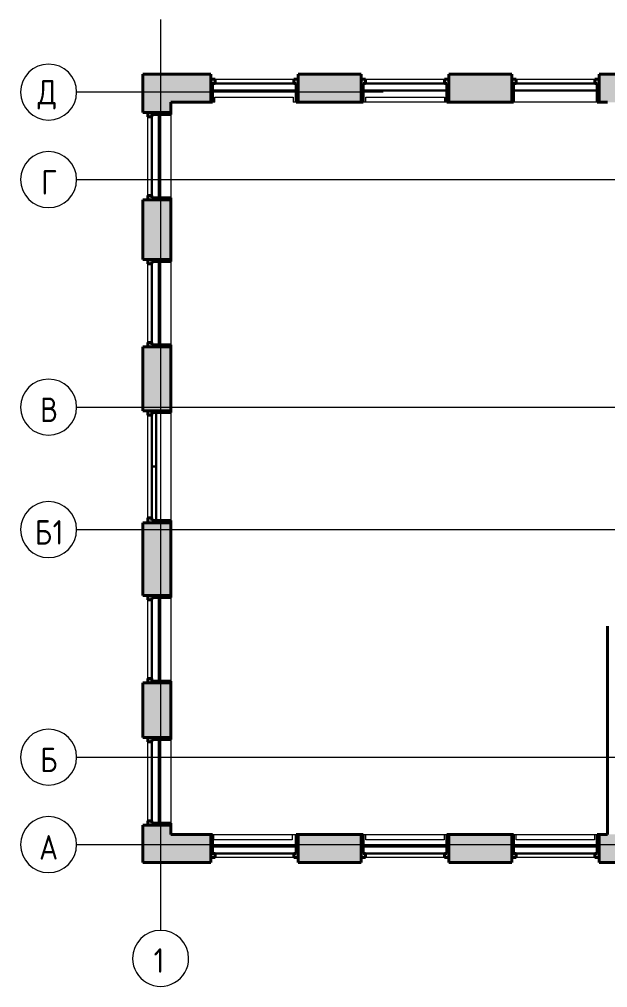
# Model space of a CAD drawing. Header units: millimetres. Extents: x -4092 to 455810, y -7500 to 28668.
# Drawn here: x 113759 to 130565, y -3300 to 24363 of the extents above; entities that cross this region are included whole.
import ezdxf

# ---------------------------------------------------------------- set-up
doc = ezdxf.new("R2010")
doc.units = ezdxf.units.MM
doc.linetypes.add('ADSK_Линия сетки', pattern=[21, 12, -3, 3, -3])
for name, color, linetype, lineweight in [('Каркас_Импост', 7, 'Continuous', 30), ('Окна', 7, 'Continuous', 18), ('Оси', 7, 'Continuous', 9), ('Стены', 7, 'Continuous', 18), ('Стены разрез', 7, 'Continuous', 40)]:
    doc.layers.add(name, color=color, linetype=linetype, lineweight=lineweight)
doc.styles.add('GOST Common_1', font='GOST Common.ttf', dxfattribs={"width": 0.9, "height": 700})

# ---------------------------------------------------------------- blocks, each defined once
blk = doc.blocks.new('ИРНИТУ-Окно-ГОСТ23166-99_6_3_Створки - 2350 x 2350-686471-02_Б_На лист')
at = {"layer": 'Каркас_Импост'}
for p, q in [((-1233.1, 210), (1156.9, 210)), ((-1233.1, 210), (-1233.1, 10)), ((-1233.1, 210), (-1198.1, 210)), ((-1233.1, 10), (1156.9, 10)), ((-1233.1, 10), (-1198.1, 10)), ((1156.9, 210), (1121.9, 210)), ((1156.9, 10), (1121.9, 10)), ((1156.9, 210), (1156.9, 10))]:
    blk.add_line(p, q, dxfattribs=at)
blk = doc.blocks.new('ИРНИТУ-Окно-ГОСТ23166-99_6_3_Створки - 2350 x 2350-686492-02_Б_На лист')
at = {"layer": 'Каркас_Импост'}
for p, q in [((-1233.1, -10), (1156.9, -10)), ((-1233.1, -210), (-1233.1, -10)), ((-1233.1, -10), (-1198.1, -10)), ((-1233.1, -210), (1156.9, -210)), ((-1233.1, -210), (-1198.1, -210)), ((1156.9, -10), (1121.9, -10)), ((1156.9, -210), (1121.9, -210)), ((1156.9, -210), (1156.9, -10))]:
    blk.add_line(p, q, dxfattribs=at)
blk = doc.blocks.new('ИРНИТУ-Окно-ГОСТ23166-99_4_2_Створки - 1520 x 2350-772737-02_Б_На лист')
at = {"layer": 'Каркас_Импост'}
for p, q in [((-808.1, -90), (731.9, -90)), ((-808.1, -210), (-808.1, -90)), ((-808.1, -90), (-773.1, -90)), ((-808.1, -210), (731.9, -210)), ((-808.1, -210), (-773.1, -210)), ((731.9, -90), (696.9, -90)), ((731.9, -210), (716.9, -210)), ((731.9, -210), (731.9, -90))]:
    blk.add_line(p, q, dxfattribs=at)
blk = doc.blocks.new('ИРНИТУ-Окно-ГОСТ23166-99_4_2_Створки - 1520 x 2350-772734-02_Б_На лист')
at = {"layer": 'Каркас_Импост'}
for p, q in [((-808.1, -90), (731.9, -90)), ((-808.1, -210), (-808.1, -90)), ((-808.1, -90), (-773.1, -90)), ((-808.1, -210), (731.9, -210)), ((-808.1, -210), (-793.1, -210)), ((731.9, -90), (696.9, -90)), ((731.9, -210), (696.9, -210)), ((731.9, -210), (731.9, -90))]:
    blk.add_line(p, q, dxfattribs=at)
blk = doc.blocks.new('Ось сетки - D8-4846-02_Б_На лист')
at = {"layer": 'Оси', "lineweight": 18}
for start, end in [(360, 180), (180, 360)]:
    blk.add_arc((0, 0), 4, start, end, dxfattribs=at)

msp = doc.modelspace()

# ---------------------------------------------------------------- hatches: boundary and pattern name
at = {"layer": 'Стены'}
h = msp.add_hatch(color=256, dxfattribs=at)
h.paths.add_polyline_path([(117285, 1075), (118085, 1075), (118085, 1345), (117285, 1345)], flags=0)
h.paths.add_polyline_path([(117285, 3845), (118085, 3845), (118085, 5405), (117285, 5405)], flags=0)
h.paths.add_polyline_path([(117285, 7905), (118085, 7905), (118085, 9975), (117285, 9975)], flags=0)
h.paths.add_polyline_path([(117285, 13175), (118085, 13175), (118085, 15005), (117285, 15005)], flags=0)
h.paths.add_polyline_path([(118085, 17505), (118085, 19205), (117285, 19205), (117285, 17505)], flags=0)
h.paths.add_polyline_path([(118085, 21705), (118085, 22795), (117285, 22795), (117285, 21705)], flags=0)
h = msp.add_hatch(color=256, dxfattribs=at)
h.paths.add_polyline_path([(134625, 21995), (135805, 21995), (135805, 22795), (134625, 22795)], flags=0)
h.paths.add_polyline_path([(131245, 21995), (132125, 21995), (132125, 22795), (130325, 22795), (130325, 21995), (130565, 21995)], flags=0)
h.paths.add_polyline_path([(127077, 21995), (127825, 21995), (127825, 22795), (126025, 22795), (126025, 21995)], flags=0)
h.paths.add_polyline_path([(123525, 21995), (123525, 22795), (121725, 22795), (121725, 21995)], flags=0)
h.paths.add_polyline_path([(118085, 21995), (119225, 21995), (119225, 22795), (118085, 22795)], flags=0)
h = msp.add_hatch(color=256, dxfattribs=at)
h.paths.add_polyline_path([(121670, 21995), (121725, 21995), (121725, 22655), (121600, 22655), (121600, 22535), (121670, 22535)], flags=0)
h.paths.add_polyline_path([(119225, 21995), (119280, 21995), (119280, 22535), (119350, 22535), (119350, 22655), (119225, 22655)], flags=0)
h = msp.add_hatch(color=256, dxfattribs=at)
h.paths.add_polyline_path([(126025, 21995), (126025, 22655), (125900, 22655), (125900, 22535), (125970, 22535), (125970, 21995)], flags=0)
h.paths.add_polyline_path([(123525, 21995), (123580, 21995), (123580, 22535), (123650, 22535), (123650, 22655), (123525, 22655)], flags=0)
h = msp.add_hatch(color=256, dxfattribs=at)
h.paths.add_polyline_path([(130295, 21995), (130325, 21995), (130325, 22655), (130200, 22655), (130200, 22535), (130270, 22535), (130270, 21995)], flags=0)
h.paths.add_polyline_path([(127825, 21995), (127880, 21995), (127880, 22535), (127950, 22535), (127950, 22655), (127825, 22655)], flags=0)
h = msp.add_hatch(color=256, dxfattribs=at)
h.paths.add_polyline_path([(117425, 19205), (118085, 19205), (118085, 19260), (117545, 19260), (117545, 19330), (117425, 19330)], flags=0)
h.paths.add_polyline_path([(117425, 21580), (117545, 21580), (117545, 21650), (118085, 21650), (118085, 21705), (117425, 21705)], flags=0)
h = msp.add_hatch(color=256, dxfattribs=at)
h.paths.add_polyline_path([(117425, 15005), (118085, 15005), (118085, 15060), (117545, 15060), (117545, 15130), (117425, 15130)], flags=0)
h.paths.add_polyline_path([(117425, 17380), (117545, 17380), (117545, 17450), (118085, 17450), (118085, 17505), (117425, 17505)], flags=0)
h = msp.add_hatch(color=256, dxfattribs=at)
h.paths.add_polyline_path([(117425, 9975), (118085, 9975), (118085, 10050), (117545, 10050), (117545, 10120), (117425, 10120)], flags=0)
h.paths.add_polyline_path([(117545, 13060), (117545, 13130), (118085, 13130), (118085, 13175), (117425, 13175), (117425, 13060)], flags=0)
h = msp.add_hatch(color=256, dxfattribs=at)
h.paths.add_polyline_path([(117425, 5405), (118085, 5405), (118085, 5460), (117545, 5460), (117545, 5530), (117425, 5530)], flags=0)
h.paths.add_polyline_path([(117545, 7780), (117545, 7850), (118085, 7850), (118085, 7905), (117425, 7905), (117425, 7780)], flags=0)
h = msp.add_hatch(color=256, dxfattribs=at)
h.paths.add_polyline_path([(117425, 1345), (118085, 1345), (118085, 1400), (117545, 1400), (117545, 1470), (117425, 1470)], flags=0)
h.paths.add_polyline_path([(117545, 3720), (117545, 3790), (118085, 3790), (118085, 3845), (117425, 3845), (117425, 3720)], flags=0)
h = msp.add_hatch(color=256, dxfattribs=at)
h.paths.add_polyline_path([(135005, 275), (135005, 1075), (134625, 1075), (134625, 275)], flags=0)
h.paths.add_polyline_path([(132125, 275), (132125, 1075), (130325, 1075), (130325, 275)], flags=0)
h.paths.add_polyline_path([(127825, 275), (127825, 1075), (126025, 1075), (126025, 275), (127077, 275)], flags=0)
h.paths.add_polyline_path([(123525, 275), (123525, 1075), (121725, 1075), (121725, 275)], flags=0)
h.paths.add_polyline_path([(119225, 275), (119225, 1075), (117285, 1075), (117285, 275)], flags=0)
h = msp.add_hatch(color=256, dxfattribs=at)
h.paths.add_polyline_path([(121725, 415), (121725, 1075), (121670, 1075), (121670, 535), (121600, 535), (121600, 415)], flags=0)
h.paths.add_polyline_path([(119350, 415), (119350, 535), (119280, 535), (119280, 1075), (119225, 1075), (119225, 415)], flags=0)
h = msp.add_hatch(color=256, dxfattribs=at)
h.paths.add_polyline_path([(125900, 415), (126025, 415), (126025, 1075), (125970, 1075), (125970, 535), (125900, 535)], flags=0)
h.paths.add_polyline_path([(123650, 415), (123650, 535), (123580, 535), (123580, 1075), (123525, 1075), (123525, 415)], flags=0)
h = msp.add_hatch(color=256, dxfattribs=at)
h.paths.add_polyline_path([(130200, 415), (130325, 415), (130325, 1075), (130270, 1075), (130270, 535), (130200, 535)], flags=0)
h.paths.add_polyline_path([(127825, 415), (127950, 415), (127950, 535), (127880, 535), (127880, 1075), (127825, 1075)], flags=0)

# ---------------------------------------------------------------- linework, layer by layer
at = {"layer": 'Оси', "linetype": 'ADSK_Линия сетки'}
for p, q in [((117795, 24363), (117795, -1664)), ((124155, 22285), (115395, 22285)), ((115395, 19785), (218736, 19785)), ((115395, 13285), (218736, 13285)), ((115395, 9785), (218736, 9785)), ((115395, 3285), (218736, 3285)), ((115395, 785), (218736, 785))]:
    msp.add_line(p, q, dxfattribs=at)
at = {"layer": 'Стены'}
for p, q in [((119350, 22655), (121600, 22655)), ((123650, 22655), (125900, 22655)), ((127950, 22655), (130200, 22655)), ((119340, 21995), (119340, 22145)), ((119340, 22145), (121580, 22145)), ((121580, 22145), (121580, 21995)), ((123660, 21995), (123660, 22145)), ((123660, 22145), (125900, 22145)), ((125900, 22145), (125900, 21995)), ((119340, 21995), (119280, 21995)), ((121670, 21995), (121580, 21995)), ((125970, 21995), (123580, 21995)), ((130270, 21995), (127880, 21995)), ((117425, 19330), (117425, 21580)), ((118085, 21650), (118085, 19260)), ((118085, 17450), (118085, 15060)), ((117425, 15130), (117425, 17380)), ((117425, 10120), (117425, 13060)), ((118085, 13130), (118085, 10050)), ((117425, 5530), (117425, 7780)), ((118085, 7850), (118085, 5460)), ((117425, 1470), (117425, 3720)), ((118085, 3790), (118085, 1400)), ((119280, 1075), (121670, 1075)), ((119315, 925), (119315, 1075)), ((121555, 925), (119315, 925)), ((121555, 1075), (121555, 925)), ((123580, 1075), (125970, 1075)), ((123655, 925), (123655, 1075)), ((125895, 925), (123655, 925)), ((125895, 1075), (125895, 925)), ((127880, 1075), (130270, 1075)), ((127950, 925), (127950, 1075)), ((130190, 925), (127950, 925)), ((130190, 1075), (130190, 925)), ((121600, 415), (119350, 415)), ((125900, 415), (123650, 415)), ((130200, 415), (127950, 415))]:
    msp.add_line(p, q, dxfattribs=at)
at = {"layer": 'Стены разрез'}
for p, q in [((117285, 22795), (117285, 21705)), ((119225, 22795), (117285, 22795)), ((119225, 22795), (119225, 21995)), ((123525, 22795), (121725, 22795)), ((121725, 21995), (121725, 22795)), ((123525, 22795), (123525, 21995)), ((127825, 22795), (126025, 22795)), ((126025, 21995), (126025, 22795)), ((127825, 22795), (127825, 21995)), ((132125, 22795), (130325, 22795)), ((130325, 21995), (130325, 22795)), ((119350, 22655), (119225, 22655)), ((119280, 21995), (119280, 22535)), ((119280, 22535), (119350, 22535)), ((119350, 22535), (119350, 22655)), ((121725, 22655), (121600, 22655)), ((121600, 22655), (121600, 22535)), ((121600, 22535), (121670, 22535)), ((121670, 22535), (121670, 21995)), ((123650, 22655), (123525, 22655)), ((123580, 21995), (123580, 22535)), ((123580, 22535), (123650, 22535)), ((123650, 22535), (123650, 22655)), ((126025, 22655), (125900, 22655)), ((125900, 22655), (125900, 22535)), ((125900, 22535), (125970, 22535)), ((125970, 22535), (125970, 21995)), ((127950, 22655), (127825, 22655)), ((127880, 21995), (127880, 22535)), ((127880, 22535), (127950, 22535)), ((127950, 22535), (127950, 22655)), ((130325, 22655), (130200, 22655)), ((130200, 22655), (130200, 22535)), ((130200, 22535), (130270, 22535)), ((130270, 22535), (130270, 21995)), ((118085, 21650), (118085, 21995)), ((118085, 21995), (119280, 21995)), ((121670, 21995), (123580, 21995)), ((125970, 21995), (127880, 21995)), ((130270, 21995), (130565, 21995)), ((118085, 21705), (117285, 21705)), ((117425, 21705), (117425, 21580)), ((117425, 21580), (117545, 21580)), ((117545, 21580), (117545, 21650)), ((117545, 21650), (118085, 21650)), ((117285, 19205), (117285, 17505)), ((117285, 19205), (118085, 19205)), ((117425, 19330), (117425, 19205)), ((117545, 19330), (117425, 19330)), ((117545, 19260), (117545, 19330)), ((118085, 19260), (117545, 19260)), ((118085, 17450), (118085, 19260)), ((118085, 17505), (117285, 17505)), ((117425, 17505), (117425, 17380)), ((117545, 17380), (117545, 17450)), ((117545, 17450), (118085, 17450)), ((117425, 17380), (117545, 17380)), ((117285, 15005), (117285, 13175)), ((117285, 15005), (118085, 15005)), ((117425, 15130), (117425, 15005)), ((117545, 15130), (117425, 15130)), ((117545, 15060), (117545, 15130)), ((118085, 15060), (117545, 15060)), ((118085, 13130), (118085, 15060)), ((118085, 13175), (117285, 13175)), ((117425, 13175), (117425, 13060)), ((117425, 13060), (117545, 13060)), ((117545, 13060), (117545, 13130)), ((117545, 13130), (118085, 13130)), ((117285, 9975), (117285, 7905)), ((117285, 9975), (118085, 9975)), ((117425, 10120), (117425, 9975)), ((117545, 10120), (117425, 10120)), ((117545, 10050), (117545, 10120)), ((118085, 10050), (117545, 10050)), ((118085, 7850), (118085, 10050)), ((118085, 7905), (117285, 7905)), ((117425, 7905), (117425, 7780)), ((117425, 7780), (117545, 7780)), ((117545, 7780), (117545, 7850)), ((117545, 7850), (118085, 7850)), ((130565, 7025), (130565, 1075)), ((117285, 5405), (117285, 3845)), ((117285, 5405), (118085, 5405)), ((117425, 5530), (117425, 5405)), ((117545, 5530), (117425, 5530)), ((117545, 5460), (117545, 5530)), ((118085, 5460), (117545, 5460)), ((118085, 3790), (118085, 5460)), ((118085, 3845), (117285, 3845)), ((117425, 3845), (117425, 3720)), ((117425, 3720), (117545, 3720)), ((117545, 3720), (117545, 3790)), ((117545, 3790), (118085, 3790)), ((117425, 1470), (117425, 1345)), ((117545, 1470), (117425, 1470)), ((117545, 1400), (117545, 1470)), ((118085, 1400), (117545, 1400)), ((118085, 1075), (118085, 1400)), ((117285, 1345), (117285, 275)), ((117285, 1345), (118085, 1345)), ((119280, 1075), (118085, 1075)), ((119225, 1075), (119225, 275)), ((119280, 535), (119280, 1075)), ((123580, 1075), (121670, 1075)), ((121670, 1075), (121670, 535)), ((121725, 275), (121725, 1075)), ((123525, 1075), (123525, 275)), ((123580, 535), (123580, 1075)), ((127880, 1075), (125970, 1075)), ((125970, 1075), (125970, 535)), ((126025, 275), (126025, 1075)), ((127825, 1075), (127825, 275)), ((127880, 535), (127880, 1075)), ((130565, 1075), (130270, 1075)), ((130270, 1075), (130270, 535)), ((130325, 275), (130325, 1075)), ((119225, 415), (119350, 415)), ((119350, 535), (119280, 535)), ((119350, 415), (119350, 535)), ((121670, 535), (121600, 535)), ((121600, 535), (121600, 415)), ((121600, 415), (121725, 415)), ((123525, 415), (123650, 415)), ((123650, 535), (123580, 535)), ((123650, 415), (123650, 535)), ((125970, 535), (125900, 535)), ((125900, 535), (125900, 415)), ((125900, 415), (126025, 415)), ((127825, 415), (127950, 415)), ((127950, 535), (127880, 535)), ((127950, 415), (127950, 535)), ((130270, 535), (130200, 535)), ((130200, 535), (130200, 415)), ((130200, 415), (130325, 415)), ((117285, 275), (119225, 275)), ((121725, 275), (123525, 275)), ((126025, 275), (127825, 275)), ((130325, 275), (132125, 275))]:
    msp.add_line(p, q, dxfattribs=at)

# ---------------------------------------------------------------- block references
at = {"layer": 'Окна'}
for name, p, rotation in [('ИРНИТУ-Окно-ГОСТ23166-99_6_3_Створки - 2350 x 2350-686492-02_Б_На лист', (120436, 22325), 180), ('ИРНИТУ-Окно-ГОСТ23166-99_6_3_Створки - 2350 x 2350-686492-02_Б_На лист', (124736, 22325), 180), ('ИРНИТУ-Окно-ГОСТ23166-99_6_3_Створки - 2350 x 2350-686492-02_Б_На лист', (129036, 22325), 180), ('ИРНИТУ-Окно-ГОСТ23166-99_6_3_Створки - 2350 x 2350-686492-02_Б_На лист', (117755, 20417), 270), ('ИРНИТУ-Окно-ГОСТ23166-99_6_3_Створки - 2350 x 2350-686492-02_Б_На лист', (117755, 16217), 270), ('ИРНИТУ-Окно-ГОСТ23166-99_4_2_Створки - 1520 x 2350-772737-02_Б_На лист', (117755, 12322), 270), ('ИРНИТУ-Окно-ГОСТ23166-99_4_2_Створки - 1520 x 2350-772734-02_Б_На лист', (117755, 10782), 270), ('ИРНИТУ-Окно-ГОСТ23166-99_6_3_Створки - 2350 x 2350-686492-02_Б_На лист', (117755, 6617), 270), ('ИРНИТУ-Окно-ГОСТ23166-99_6_3_Створки - 2350 x 2350-686492-02_Б_На лист', (117755, 2557), 270), ('ИРНИТУ-Окно-ГОСТ23166-99_6_3_Створки - 2350 x 2350-686471-02_Б_На лист', (120436, 745), 180), ('ИРНИТУ-Окно-ГОСТ23166-99_6_3_Створки - 2350 x 2350-686471-02_Б_На лист', (124736, 745), 180), ('ИРНИТУ-Окно-ГОСТ23166-99_6_3_Створки - 2350 x 2350-686471-02_Б_На лист', (129036, 745), 180)]:
    msp.add_blockref(name, p, dxfattribs=dict(at, rotation=rotation))
at = {"layer": 'Оси', "lineweight": 18, "xscale": 199.9999999999999, "yscale": 199.9999999999999, "zscale": 199.9999999999999}
for p, rotation in [((114595, 22285), 89.9999999999998), ((114595, 19785), 269.9999999999994), ((114595, 13285), 269.9999999999994), ((114595, 9785), 269.9999999999994), ((114595, 3285), 269.9999999999994), ((114595, 785), 269.9999999999994), ((117795, -2464), 180)]:
    msp.add_blockref('Ось сетки - D8-4846-02_Б_На лист', p, dxfattribs=dict(at, rotation=rotation))

# ---------------------------------------------------------------- texts
at = {"layer": 'Оси', "char_height": 700, "attachment_point": 1, "style": 'GOST Common_1'}
for s, insert, width in [('\\fGOST Common|b0|i0|c204|p34|;\\W.9;Д', (114281, 22632), 692.66), ('\\fGOST Common|b0|i0|c204|p34|;\\W.9;Г', (114385, 20058), 548.35), ('\\fGOST Common|b0|i0|c204|p34|;\\W.9;В', (114355, 13558), 620.51), ('\\fGOST Common|b0|i0|c204|p34|;\\W.9;Б', (114200, 10058), 620.51), ('\\fGOST Common|b0|i0|c204|p34|;\\W.9;1', (114712, 10058), 375.19), ('\\fGOST Common|b0|i0|c204|p34|;\\W.9;Б', (114355, 3558), 620.51), ('\\fGOST Common|b0|i0|c204|p34|;\\W.9;А', (114325, 1058), 692.66), ('\\fGOST Common|b0|i0|c204|p34|;\\W.9;1', (117597, -2177), 375.19)]:
    msp.add_mtext(s, dxfattribs=dict(at, insert=insert, width=width))

doc.saveas('drawing.dxf')
